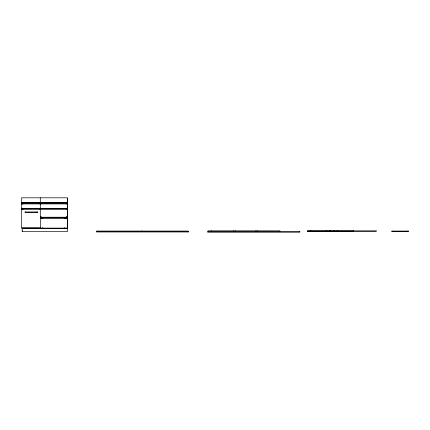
<?xml version="1.0" encoding="UTF-8"?>
<svg xmlns="http://www.w3.org/2000/svg" width="430" height="430" viewBox="0 0 430 430"><rect width="100%" height="100%" fill="white"/><g stroke="black" fill="none" stroke-linecap="round" stroke-linejoin="round"><path stroke-width="0.64" d="M21.5 202.718L67.419 202.718M21.5 202.906L67.419 202.906M21.5 202.981L67.419 202.981M21.5 203.927L67.419 203.927M21.5 208.426L67.419 208.426M21.5 208.614L67.419 208.614M21.5 208.69L67.419 208.69M21.5 209.636L67.419 209.636M40.361 217.231L67.419 217.231M40.361 217.419L67.419 217.419M40.361 217.494L67.419 217.494M40.662 218.365L42.78 218.365L42.78 217.757M66.854 218.365L64.736 218.365L64.736 217.757M40.361 218.44L67.419 218.44M23.354 227.852L39.49 227.852M67.531 228.115L21.5 228.115L21.5 197.805L67.419 197.805L67.419 228.115M22.183 228.566L67.531 228.566M307.418 231.023L326.198 231.023M326.58 231.023L353.637 231.023M307.418 231.404L326.198 231.404M326.58 231.404L353.637 231.404M407.215 231.06L407.215 231.517M392.891 231.06L392.891 231.517M353.637 230.835L353.637 231.517M337.803 230.835L337.803 231.517M334.024 230.835L334.024 231.517M330.17 230.835L330.17 231.517M329.788 230.835L329.788 231.517M326.58 230.835L326.58 231.517M326.198 230.835L326.198 231.517M310.25 230.835L310.25 231.517M279.865 231.517L279.865 230.835L208.018 230.835L208.018 231.517M257.565 230.835L257.565 231.517M255.904 230.835L255.904 231.517M235.269 230.835L235.269 231.517M233.603 230.835L233.603 231.517M211.307 230.835L211.307 231.517M187.985 231.517L187.985 231.06L96.9 231.06L96.9 231.517M142.631 231.06L142.631 231.517M141.572 231.06L141.572 231.517M97.583 231.06L97.583 231.517M67.531 198.144L67.531 231.517L22.183 231.517L22.183 227.432M66.854 202.804L66.854 204.137M66.854 208.136L66.854 209.464M66.854 216.774L66.854 218.789M66.854 228.115L66.854 228.566M66.628 216.774L66.628 217.757L40.888 217.757L40.888 216.774M66.284 216.817L66.284 217.268M66.059 217.268L66.059 217.757M64.736 227.508L64.736 228.115M42.78 227.508L42.78 228.115M41.457 217.268L41.457 217.757M41.226 216.817L41.226 217.268M40.662 202.804L40.662 204.137M40.662 208.136L40.662 209.464M40.662 216.774L40.662 218.789M40.662 228.115L40.662 228.566M40.286 197.805L40.361 228.115M39.979 202.804L39.979 204.137M39.979 208.136L39.979 209.464M39.979 228.115L39.979 228.566M36.975 211.974L36.975 212.468M25.488 211.974L25.488 212.468M22.86 202.804L22.86 204.137M22.86 208.136L22.86 209.464M22.86 228.115L22.86 228.566M22.5 230.759L22.5 231.517M22.183 202.804L22.183 204.137M22.183 208.136L22.183 209.464M37.469 211.974L24.994 211.974L24.994 212.468L37.469 212.468L37.469 211.974M376.202 230.835L307.418 230.835L307.418 231.517L376.202 231.517L376.202 230.835M408.5 231.06L391.606 231.06L391.606 231.517L408.5 231.517L408.5 231.06M188.743 231.517L96.524 231.517L96.524 231.969L188.743 231.969L188.743 231.517M299.855 231.517L207.636 231.517L207.636 232.195L299.855 232.195L299.855 231.517"/></g></svg>
